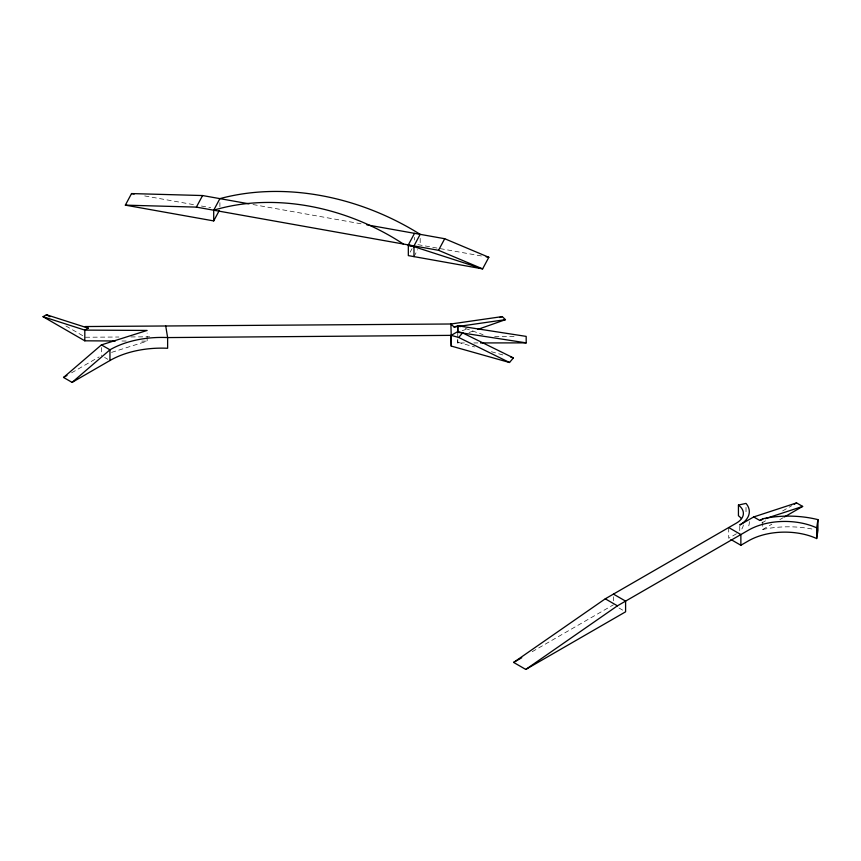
<?xml version="1.0" encoding="UTF-8"?>
<svg xmlns="http://www.w3.org/2000/svg" width="861" height="861" viewBox="0 0 861 861"><rect width="100%" height="100%" fill="white"/><g stroke="black" fill="none" stroke-linecap="round" stroke-linejoin="round"><path stroke-width="0.65" stroke-dasharray="4.3 3.23" d="M410.18 252.144L412.042 248.668M413.98 256.621L417.693 249.679M71.592 372.813L99.123 356.917M532.195 651.702L613.441 604.799M736.446 533.777L728.718 538.243L728.718 527.545M761.781 522.971L767.582 519.635M782.649 510.928L791.916 505.579M762.738 522.003L762.738 529.472L771.865 524.209M779.851 519.592L783.273 517.622M462.163 330.721L465.919 329.397M469.051 332.497L475.337 330.28M111.575 352.386L147.134 341.139L147.134 333.11M85.433 337.243L118.883 337.017M130.937 336.931L149.663 336.802M494.666 336.425L514.361 336.403M457.761 339.073L457.772 342.969L464.413 342.958M473.819 342.947L477.844 342.936M121.939 341.01L127.245 341.031M141.828 341.107L147.134 341.139M253.005 204.541L362.879 224.129M144.723 195.931L194.844 204.864M201.442 206.037L210.676 207.684M417.908 244.653L483.548 256.352M457.826 342.248L474.605 346.972M491.416 351.719L503.05 354.99M465.338 328.439L483.043 334.66M618.962 607.984L623.386 610.535M65.942 325.996L83.14 335.919M104.622 357.444L107.819 359.285M746.013 507.42L746.013 514.103M739.75 526.329L739.75 531.678M613.441 596.77L613.441 600.784M457.772 333.024L457.772 342.969M420.179 238.368L420.179 245.051M414.518 237.356L414.518 240.025M219.899 202.647L219.899 206.662M101.426 347.564L101.426 355.593M743.334 524.984A23.677 13.668 0 0 1 739.954 531.205M762.738 529.472A74.164 42.824 0 0 1 813.57 529.332M749.285 521.605A32.653 18.845 0 0 1 748.144 527.373"/><path stroke-width="1.29" d="M730.924 539.524L740.869 545.261L748.596 540.794A51.219 29.575 0 0 1 816.68 538.555L816.68 527.858L817.95 519.635A74.164 42.824 0 0 0 762.738 518.774L759.8 520.475L753.687 516.944L739.75 524.995A32.653 18.845 0 0 0 746.013 503.405L738.437 505.052A23.677 13.668 0 0 1 736.446 523.079L605.272 598.815L513.619 662.421L525.78 669.438L625.592 611.816L625.592 601.118L613.441 594.101M816.68 538.555L817.95 530.333L817.95 519.635M219.286 210.493L213.711 220.911L125.351 205.144L131.539 193.574L202.572 195.544L249.033 203.831M125.351 205.144L196.383 207.114L202.572 195.544M213.711 220.911L213.711 210.202L219.899 198.633A225.539 175.945 28.1 0 1 420.179 234.353L413.98 245.923L413.98 256.621M414.518 233.342L408.329 244.911L408.329 255.609L482.634 268.869L488.822 257.299L444.717 238.723L366.851 224.839M196.383 207.114L438.518 250.293L444.717 238.723M115.309 340.978L84.808 340.816L84.808 330.107L88.209 328.149L46.451 314.739L43.05 316.708L84.808 330.107L147.134 330.441L101.426 344.895L63.553 377.452L72.087 382.381L109.95 349.814A72.884 42.081 0 0 1 167.626 337.577L451.218 335.36L458.698 337.469L462.583 332.884L513.393 357.907L509.518 362.503L451.218 346.057L450.927 335.962M525.78 669.438L617.423 605.832L748.596 530.096A51.219 29.575 0 0 1 816.68 527.858M63.553 377.452L66.997 375.461M72.087 382.381L109.95 360.522A72.884 42.081 0 0 1 167.626 348.274L167.626 337.577L165.721 325.985M451.218 346.057L451.218 335.36L457.826 331.539L462.583 332.884M513.619 662.421L521.744 657.739M794.24 504.234L796.554 502.899L802.667 506.419L784.414 516.955M85.433 327.255L85.433 326.545L450.895 323.994L454.124 327.051L457.751 325.781L526.179 336.393L526.2 342.872L480.535 342.936M499.735 317.483L502.243 316.6L505.472 319.657L477.844 329.397M753.687 516.944L796.554 502.899M759.8 520.475L761.759 519.829M765.235 518.688L802.667 506.419M502.243 316.6L450.895 323.994L451.218 335.36M454.124 327.051L505.472 319.657M526.2 342.872L457.772 332.271L457.751 325.781L460.28 326.663M131.539 193.574L134.176 194.048M486.185 256.826L488.822 257.299M408.329 245.622L413.98 246.633M510.81 357.186L513.393 357.907M408.857 245.008L482.634 268.869L438.518 250.293M458.698 337.469L509.518 362.503M728.718 527.545L740.869 534.563L740.869 545.261M605.272 598.815L617.423 605.832M85.433 326.545L88.209 328.149M101.426 344.895L109.95 349.814L109.95 360.522M46.451 314.739L49.895 316.73M43.05 316.708L84.808 340.816M457.826 331.539L457.751 325.781L457.751 326.534M762.738 518.774L762.738 519.506M738.437 505.052L738.437 515.761A23.677 13.668 0 0 1 741.343 518.57M213.711 210.202A203.454 158.715 28.1 0 1 403.4 244.04"/></g></svg>
